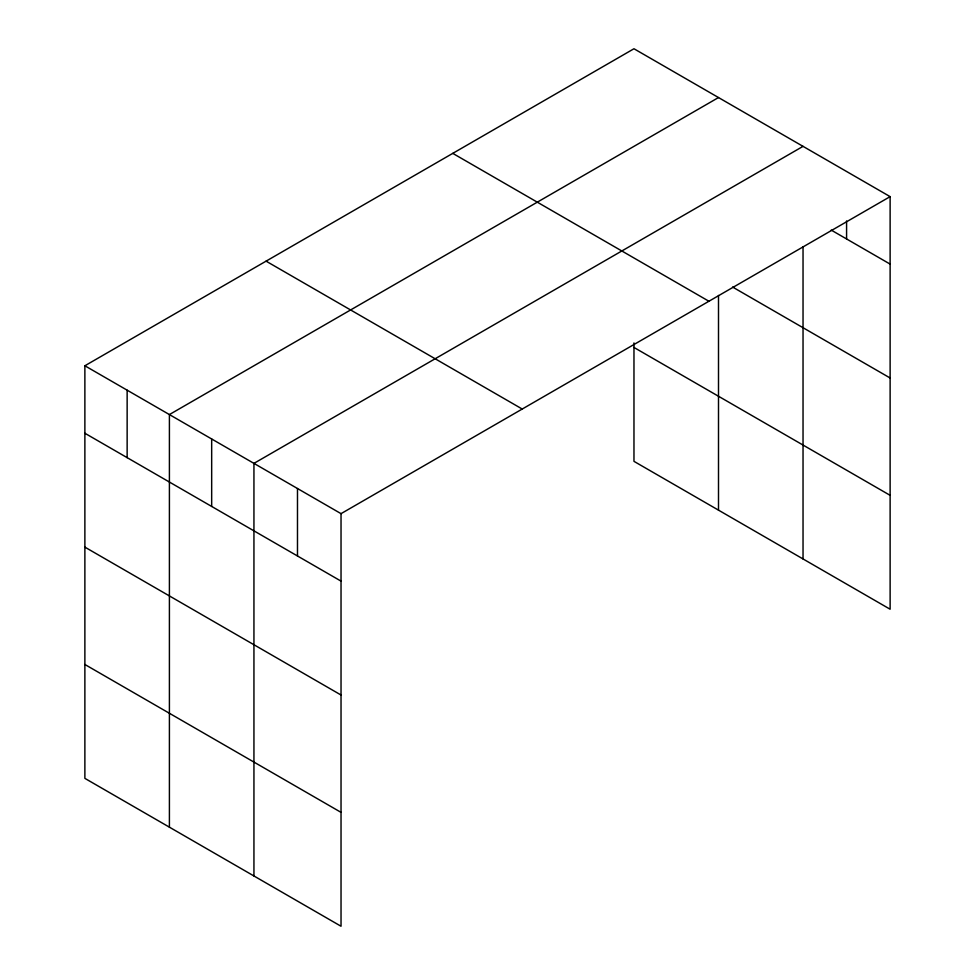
<?xml version="1.0" encoding="UTF-8"?>
<svg xmlns="http://www.w3.org/2000/svg" width="975" height="975" viewBox="0 0 975 975"><rect width="100%" height="100%" fill="white"/><g stroke="black" fill="none" stroke-linecap="round" stroke-linejoin="round"><path stroke-width="1.46" d="M84.874 365.771L341.031 513.654L341.031 926.25L84.874 778.367L84.874 365.771L633.969 48.75L890.126 196.633L890.126 609.229L633.969 461.346L633.969 342.932M718.502 97.549L169.406 414.57L169.406 827.166M803.034 146.36L253.939 463.381L253.939 875.964M341.031 513.654L890.126 196.633M831.212 230.088L890.126 264.103M732.591 287.04L890.126 377.995M452.766 153.368L708.922 301.251M633.969 347.453L890.126 495.337M266.077 261.154L522.234 409.037M84.874 433.241L341.031 581.124M84.874 547.121L341.031 695.017M84.874 664.475L341.031 812.358M846.58 220.972L846.58 238.96M803.034 246.785L803.034 558.943M718.502 295.462L718.502 510.144M297.485 488.524L297.485 555.982M211.673 438.982L211.673 506.439M127.14 390.171L127.14 457.641"/></g></svg>
